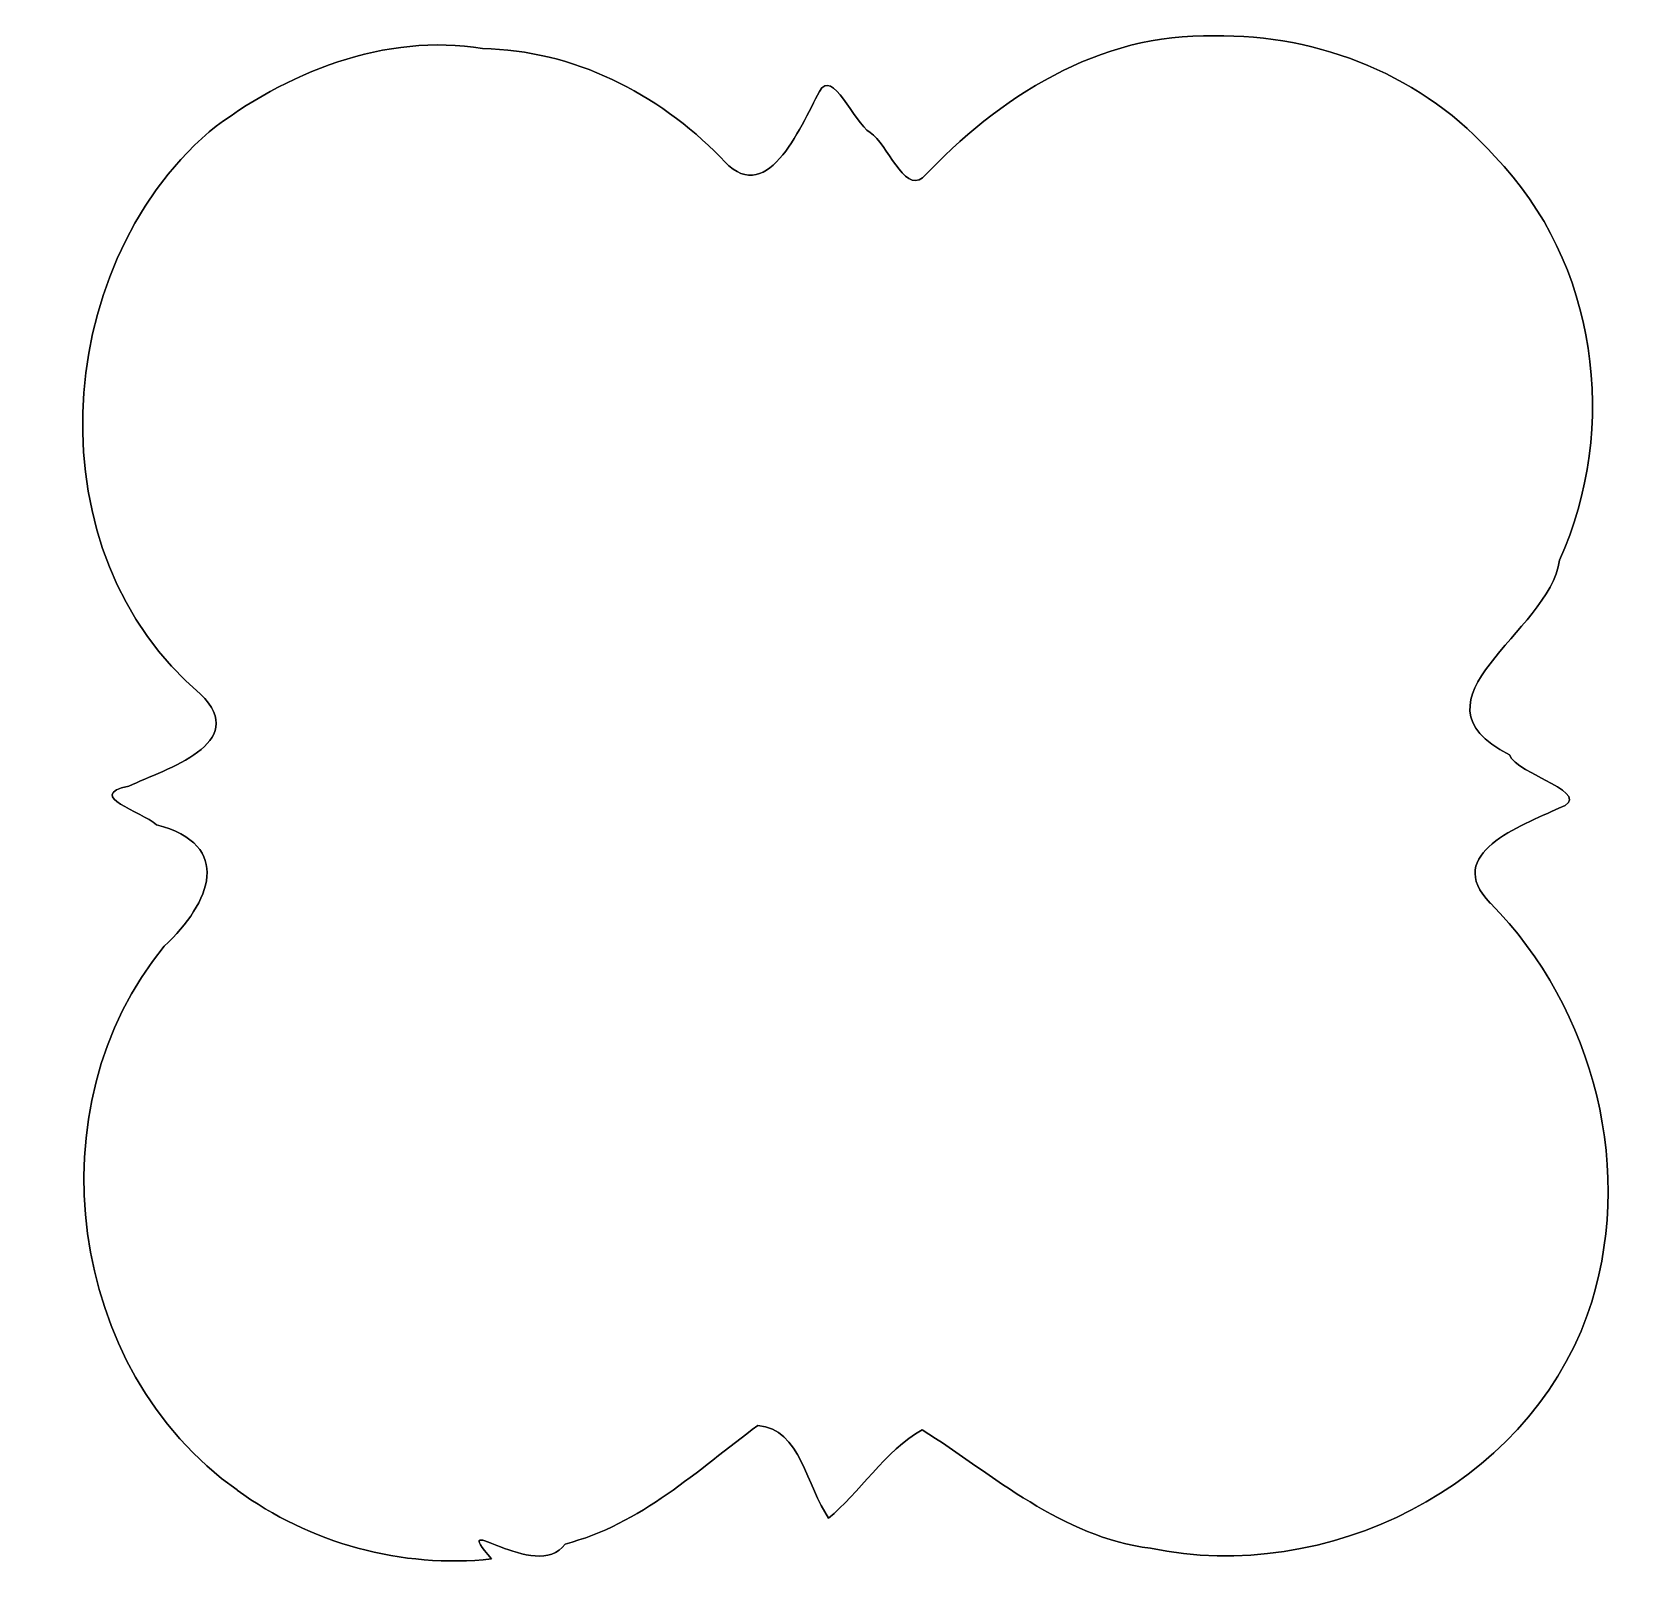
# Model space of a CAD drawing. Header units: centimetres. Extents: x -13.1 to 12.7, y -6.1 to 12.6.
# Drawn here: x 9.461 to 12.024, y 10.107 to 12.586 of the extents above; entities that cross this region are included whole.
import ezdxf

# ---------------------------------------------------------------- set-up
doc = ezdxf.new("R2010")
doc.units = ezdxf.units.CM
doc.header["$MEASUREMENT"] = 0
doc.layers.add('Layer 1', color=7, linetype='Continuous')

msp = doc.modelspace()

# ---------------------------------------------------------------- linework, layer by layer
at = {"layer": 'Layer 1', "color": 1}
for points, knots in [([(11.34864, 12.58021), (11.16538, 12.58582), (11.00417, 12.48225), (10.88312, 12.35353), (10.88312, 12.35353), (10.88312, 12.35353), (10.88312, 12.35353), (10.88312, 12.35353), (10.88312, 12.35353), (10.85252, 12.33048), (10.82762, 12.40763), (10.79937, 12.42608), (10.79937, 12.42608), (10.79936, 12.42609), (10.79934, 12.4261), (10.79934, 12.4261), (10.79934, 12.4261), (10.77295, 12.44251), (10.73911, 12.53003), (10.71846, 12.49157), (10.71846, 12.49157), (10.71845, 12.49155), (10.71844, 12.49154), (10.71844, 12.49154), (10.71844, 12.49154), (10.68721, 12.43306), (10.6328, 12.29922), (10.56063, 12.3868), (10.56063, 12.3868), (10.56063, 12.3868), (10.56063, 12.3868), (10.56063, 12.3868), (10.56063, 12.3868), (10.45992, 12.48873), (10.32584, 12.55761), (10.18059, 12.55991), (10.18059, 12.55991), (10.18058, 12.55991), (10.18057, 12.55991), (10.18056, 12.55991), (10.18056, 12.55991), (10.02654, 12.58635), (9.86458, 12.52112), (9.74401, 12.42729), (9.74401, 12.42729), (9.74401, 12.42729), (9.74401, 12.42729), (9.74401, 12.42729), (9.74401, 12.42729), (9.48987, 12.20611), (9.46491, 11.75241), (9.73038, 11.52962), (9.73038, 11.52962), (9.73038, 11.52962), (9.73038, 11.52962), (9.73038, 11.52962), (9.73038, 11.52962), (9.81082, 11.44988), (9.67545, 11.41044), (9.61579, 11.3827), (9.61579, 11.3827), (9.61578, 11.3827), (9.61577, 11.3827), (9.61576, 11.38269), (9.61576, 11.38269), (9.54473, 11.36719), (9.6366, 11.34211), (9.65974, 11.32106), (9.65974, 11.32106), (9.65976, 11.32106), (9.65977, 11.32105), (9.65977, 11.32105), (9.65977, 11.32105), (9.78379, 11.28874), (9.74679, 11.19684), (9.67244, 11.12708), (9.67244, 11.12708), (9.67243, 11.12707), (9.67243, 11.12706), (9.67242, 11.12706), (9.67242, 11.12706), (9.46135, 10.87132), (9.5181, 10.44974), (9.78872, 10.25895), (9.78872, 10.25895), (9.78873, 10.25894), (9.78873, 10.25894), (9.78874, 10.25893), (9.78874, 10.25893), (9.90435, 10.17378), (10.05211, 10.13326), (10.19493, 10.14891), (10.19493, 10.14891), (10.12256, 10.23271), (10.26687, 10.10851), (10.31219, 10.17268), (10.31219, 10.17268), (10.3122, 10.17268), (10.31222, 10.17269), (10.31222, 10.17269), (10.31222, 10.17269), (10.43303, 10.20365), (10.52379, 10.29102), (10.62027, 10.36197), (10.62027, 10.36197), (10.62029, 10.36197), (10.6203, 10.36197), (10.6203, 10.36197), (10.6203, 10.36197), (10.68862, 10.3568), (10.69809, 10.26346), (10.73305, 10.21415), (10.73305, 10.21415), (10.73306, 10.21416), (10.73307, 10.21417), (10.73308, 10.21418), (10.73308, 10.21418), (10.78031, 10.25198), (10.82413, 10.32233), (10.88242, 10.35518), (10.88242, 10.35518), (10.88243, 10.35517), (10.88245, 10.35516), (10.88245, 10.35515), (10.88245, 10.35515), (10.99755, 10.28181), (11.10506, 10.18412), (11.24674, 10.16593), (11.24674, 10.16593), (11.24675, 10.16593), (11.24676, 10.16593), (11.24677, 10.16592), (11.24677, 10.16592), (11.52768, 10.10743), (11.84484, 10.26334), (11.94437, 10.53798), (11.94437, 10.53798), (11.94438, 10.53799), (11.94438, 10.53801), (11.94439, 10.53801), (11.94439, 10.53801), (12.02359, 10.76396), (11.9567, 11.02686), (11.7896, 11.19596), (11.7896, 11.19596), (11.78959, 11.19597), (11.78958, 11.19598), (11.78957, 11.19599), (11.78957, 11.19599), (11.71205, 11.27487), (11.83864, 11.31881), (11.89919, 11.34768), (11.89919, 11.34768), (11.89919, 11.34768), (11.89919, 11.34768), (11.89919, 11.34768), (11.89919, 11.34768), (11.96235, 11.36951), (11.83041, 11.40182), (11.82003, 11.43255), (11.82003, 11.43255), (11.82003, 11.43255), (11.82003, 11.43255), (11.82003, 11.43255), (11.82003, 11.43255), (11.64647, 11.52126), (11.88433, 11.62768), (11.9, 11.74325), (11.9, 11.74325), (11.9, 11.74325), (11.9, 11.74325), (11.9, 11.74325), (11.9, 11.74325), (11.99597, 11.95471), (11.96054, 12.21923), (11.79669, 12.38761), (11.79669, 12.38761), (11.79669, 12.38761), (11.79669, 12.38761), (11.79669, 12.38761), (11.79669, 12.38761), (11.68552, 12.51512), (11.51668, 12.58366), (11.34858, 12.58019), (11.34858, 12.58019), (11.34858, 12.58019), (11.34858, 12.58019), (11.34858, 12.58019), (11.34858, 12.58019), (11.34858, 12.58019), (11.34858, 12.58019), (11.34858, 12.58019), (11.34858, 12.58019), (11.34858, 12.58019), (11.34864, 12.58021), (11.34864, 12.58021)], [0, 0, 0, 0, 0.02, 0.02, 0.02, 0.02, 0.04, 0.04, 0.04, 0.04, 0.06, 0.06, 0.06, 0.06, 0.08, 0.08, 0.08, 0.08, 0.1, 0.1, 0.1, 0.1, 0.12, 0.12, 0.12, 0.12, 0.14, 0.14, 0.14, 0.14, 0.16, 0.16, 0.16, 0.16, 0.18, 0.18, 0.18, 0.18, 0.2, 0.2, 0.2, 0.2, 0.22, 0.22, 0.22, 0.22, 0.24, 0.24, 0.24, 0.24, 0.26, 0.26, 0.26, 0.26, 0.28, 0.28, 0.28, 0.28, 0.3, 0.3, 0.3, 0.3, 0.32, 0.32, 0.32, 0.32, 0.34, 0.34, 0.34, 0.34, 0.36, 0.36, 0.36, 0.36, 0.38, 0.38, 0.38, 0.38, 0.4, 0.4, 0.4, 0.4, 0.42, 0.42, 0.42, 0.42, 0.44, 0.44, 0.44, 0.44, 0.46, 0.46, 0.46, 0.46, 0.48, 0.48, 0.48, 0.48, 0.5, 0.5, 0.5, 0.5, 0.52, 0.52, 0.52, 0.52, 0.54, 0.54, 0.54, 0.54, 0.56, 0.56, 0.56, 0.56, 0.58, 0.58, 0.58, 0.58, 0.6, 0.6, 0.6, 0.6, 0.62, 0.62, 0.62, 0.62, 0.64, 0.64, 0.64, 0.64, 0.66, 0.66, 0.66, 0.66, 0.68, 0.68, 0.68, 0.68, 0.7, 0.7, 0.7, 0.7, 0.72, 0.72, 0.72, 0.72, 0.74, 0.74, 0.74, 0.74, 0.76, 0.76, 0.76, 0.76, 0.78, 0.78, 0.78, 0.78, 0.8, 0.8, 0.8, 0.8, 0.82, 0.82, 0.82, 0.82, 0.84, 0.84, 0.84, 0.84, 0.86, 0.86, 0.86, 0.86, 0.88, 0.88, 0.88, 0.88, 0.9, 0.9, 0.9, 0.9, 0.92, 0.92, 0.92, 0.92, 0.94, 0.94, 0.94, 0.94, 0.96, 0.96, 0.96, 0.96, 1, 1, 1, 1]), ([(11.34864, 12.58021), (11.34864, 12.58021), (11.34864, 12.58021), (11.34864, 12.58021), (11.34864, 12.58021), (11.34864, 12.58021), (11.34864, 12.58021), (11.34864, 12.58021)], [0, 0, 0, 0, 0.3333333, 0.3333333, 0.3333333, 0.3333333, 1, 1, 1, 1])]:
    msp.add_open_spline(points, degree=3, knots=knots, dxfattribs=at)
at = {"layer": 'Layer 1', "lineweight": 25}
for points, knots in [([(11.34864, 12.58021), (11.16538, 12.58582), (11.00417, 12.48225), (10.88312, 12.35353), (10.88312, 12.35353), (10.88312, 12.35353), (10.88312, 12.35353), (10.88312, 12.35353), (10.88312, 12.35353), (10.85252, 12.33048), (10.82762, 12.40763), (10.79937, 12.42608), (10.79937, 12.42608), (10.79936, 12.42609), (10.79934, 12.4261), (10.79934, 12.4261), (10.79934, 12.4261), (10.77295, 12.44251), (10.73911, 12.53003), (10.71846, 12.49157), (10.71846, 12.49157), (10.71845, 12.49155), (10.71844, 12.49154), (10.71844, 12.49154), (10.71844, 12.49154), (10.68721, 12.43306), (10.6328, 12.29922), (10.56063, 12.3868), (10.56063, 12.3868), (10.56063, 12.3868), (10.56063, 12.3868), (10.56063, 12.3868), (10.56063, 12.3868), (10.45992, 12.48873), (10.32584, 12.55761), (10.18059, 12.55991), (10.18059, 12.55991), (10.18058, 12.55991), (10.18057, 12.55991), (10.18056, 12.55991), (10.18056, 12.55991), (10.02654, 12.58635), (9.86458, 12.52112), (9.74401, 12.42729), (9.74401, 12.42729), (9.74401, 12.42729), (9.74401, 12.42729), (9.74401, 12.42729), (9.74401, 12.42729), (9.48987, 12.20611), (9.46491, 11.75241), (9.73038, 11.52962), (9.73038, 11.52962), (9.73038, 11.52962), (9.73038, 11.52962), (9.73038, 11.52962), (9.73038, 11.52962), (9.81082, 11.44988), (9.67545, 11.41044), (9.61579, 11.3827), (9.61579, 11.3827), (9.61578, 11.3827), (9.61577, 11.3827), (9.61576, 11.38269), (9.61576, 11.38269), (9.54473, 11.36719), (9.6366, 11.34211), (9.65974, 11.32106), (9.65974, 11.32106), (9.65976, 11.32106), (9.65977, 11.32105), (9.65977, 11.32105), (9.65977, 11.32105), (9.78379, 11.28874), (9.74679, 11.19684), (9.67244, 11.12708), (9.67244, 11.12708), (9.67243, 11.12707), (9.67243, 11.12706), (9.67242, 11.12706), (9.67242, 11.12706), (9.46135, 10.87132), (9.5181, 10.44974), (9.78872, 10.25895), (9.78872, 10.25895), (9.78873, 10.25894), (9.78873, 10.25894), (9.78874, 10.25893), (9.78874, 10.25893), (9.90435, 10.17378), (10.05211, 10.13326), (10.19493, 10.14891), (10.19493, 10.14891), (10.12256, 10.23271), (10.26687, 10.10851), (10.31219, 10.17268), (10.31219, 10.17268), (10.3122, 10.17268), (10.31222, 10.17269), (10.31222, 10.17269), (10.31222, 10.17269), (10.43303, 10.20365), (10.52379, 10.29102), (10.62027, 10.36197), (10.62027, 10.36197), (10.62029, 10.36197), (10.6203, 10.36197), (10.6203, 10.36197), (10.6203, 10.36197), (10.68862, 10.3568), (10.69809, 10.26346), (10.73305, 10.21415), (10.73305, 10.21415), (10.73306, 10.21416), (10.73307, 10.21417), (10.73308, 10.21418), (10.73308, 10.21418), (10.78031, 10.25198), (10.82413, 10.32233), (10.88242, 10.35518), (10.88242, 10.35518), (10.88243, 10.35517), (10.88245, 10.35516), (10.88245, 10.35515), (10.88245, 10.35515), (10.99755, 10.28181), (11.10506, 10.18412), (11.24674, 10.16593), (11.24674, 10.16593), (11.24675, 10.16593), (11.24676, 10.16593), (11.24677, 10.16592), (11.24677, 10.16592), (11.52768, 10.10743), (11.84484, 10.26334), (11.94437, 10.53798), (11.94437, 10.53798), (11.94438, 10.53799), (11.94438, 10.53801), (11.94439, 10.53801), (11.94439, 10.53801), (12.02359, 10.76396), (11.9567, 11.02686), (11.7896, 11.19596), (11.7896, 11.19596), (11.78959, 11.19597), (11.78958, 11.19598), (11.78957, 11.19599), (11.78957, 11.19599), (11.71205, 11.27487), (11.83864, 11.31881), (11.89919, 11.34768), (11.89919, 11.34768), (11.89919, 11.34768), (11.89919, 11.34768), (11.89919, 11.34768), (11.89919, 11.34768), (11.96235, 11.36951), (11.83041, 11.40182), (11.82003, 11.43255), (11.82003, 11.43255), (11.82003, 11.43255), (11.82003, 11.43255), (11.82003, 11.43255), (11.82003, 11.43255), (11.64647, 11.52126), (11.88433, 11.62768), (11.9, 11.74325), (11.9, 11.74325), (11.9, 11.74325), (11.9, 11.74325), (11.9, 11.74325), (11.9, 11.74325), (11.99597, 11.95471), (11.96054, 12.21923), (11.79669, 12.38761), (11.79669, 12.38761), (11.79669, 12.38761), (11.79669, 12.38761), (11.79669, 12.38761), (11.79669, 12.38761), (11.68552, 12.51512), (11.51668, 12.58366), (11.34858, 12.58019), (11.34858, 12.58019), (11.34858, 12.58019), (11.34858, 12.58019), (11.34858, 12.58019), (11.34858, 12.58019), (11.34858, 12.58019), (11.34858, 12.58019), (11.34858, 12.58019)], [0, 0, 0, 0, 0.0204082, 0.0204082, 0.0204082, 0.0204082, 0.0408163, 0.0408163, 0.0408163, 0.0408163, 0.0612245, 0.0612245, 0.0612245, 0.0612245, 0.0816327, 0.0816327, 0.0816327, 0.0816327, 0.1020408, 0.1020408, 0.1020408, 0.1020408, 0.122449, 0.122449, 0.122449, 0.122449, 0.1428571, 0.1428571, 0.1428571, 0.1428571, 0.1632653, 0.1632653, 0.1632653, 0.1632653, 0.1836735, 0.1836735, 0.1836735, 0.1836735, 0.2040816, 0.2040816, 0.2040816, 0.2040816, 0.2244898, 0.2244898, 0.2244898, 0.2244898, 0.244898, 0.244898, 0.244898, 0.244898, 0.2653061, 0.2653061, 0.2653061, 0.2653061, 0.2857143, 0.2857143, 0.2857143, 0.2857143, 0.3061224, 0.3061224, 0.3061224, 0.3061224, 0.3265306, 0.3265306, 0.3265306, 0.3265306, 0.3469388, 0.3469388, 0.3469388, 0.3469388, 0.3673469, 0.3673469, 0.3673469, 0.3673469, 0.3877551, 0.3877551, 0.3877551, 0.3877551, 0.4081633, 0.4081633, 0.4081633, 0.4081633, 0.4285714, 0.4285714, 0.4285714, 0.4285714, 0.4489796, 0.4489796, 0.4489796, 0.4489796, 0.4693878, 0.4693878, 0.4693878, 0.4693878, 0.4897959, 0.4897959, 0.4897959, 0.4897959, 0.5102041, 0.5102041, 0.5102041, 0.5102041, 0.5306122, 0.5306122, 0.5306122, 0.5306122, 0.5510204, 0.5510204, 0.5510204, 0.5510204, 0.5714286, 0.5714286, 0.5714286, 0.5714286, 0.5918367, 0.5918367, 0.5918367, 0.5918367, 0.6122449, 0.6122449, 0.6122449, 0.6122449, 0.6326531, 0.6326531, 0.6326531, 0.6326531, 0.6530612, 0.6530612, 0.6530612, 0.6530612, 0.6734694, 0.6734694, 0.6734694, 0.6734694, 0.6938776, 0.6938776, 0.6938776, 0.6938776, 0.7142857, 0.7142857, 0.7142857, 0.7142857, 0.7346939, 0.7346939, 0.7346939, 0.7346939, 0.755102, 0.755102, 0.755102, 0.755102, 0.7755102, 0.7755102, 0.7755102, 0.7755102, 0.7959184, 0.7959184, 0.7959184, 0.7959184, 0.8163265, 0.8163265, 0.8163265, 0.8163265, 0.8367347, 0.8367347, 0.8367347, 0.8367347, 0.8571429, 0.8571429, 0.8571429, 0.8571429, 0.877551, 0.877551, 0.877551, 0.877551, 0.8979592, 0.8979592, 0.8979592, 0.8979592, 0.9183673, 0.9183673, 0.9183673, 0.9183673, 0.9387755, 0.9387755, 0.9387755, 0.9387755, 0.9591837, 0.9591837, 0.9591837, 0.9591837, 1, 1, 1, 1]), ([(11.34864, 12.58021), (11.34864, 12.58021), (11.34864, 12.58021), (11.34864, 12.58021), (11.34864, 12.58021), (11.34864, 12.58021), (11.34864, 12.58021), (11.34864, 12.58021)], [0, 0, 0, 0, 0.3333333, 0.3333333, 0.3333333, 0.3333333, 1, 1, 1, 1])]:
    msp.add_open_spline(points, degree=3, knots=knots, dxfattribs=at)

doc.saveas('drawing.dxf')
